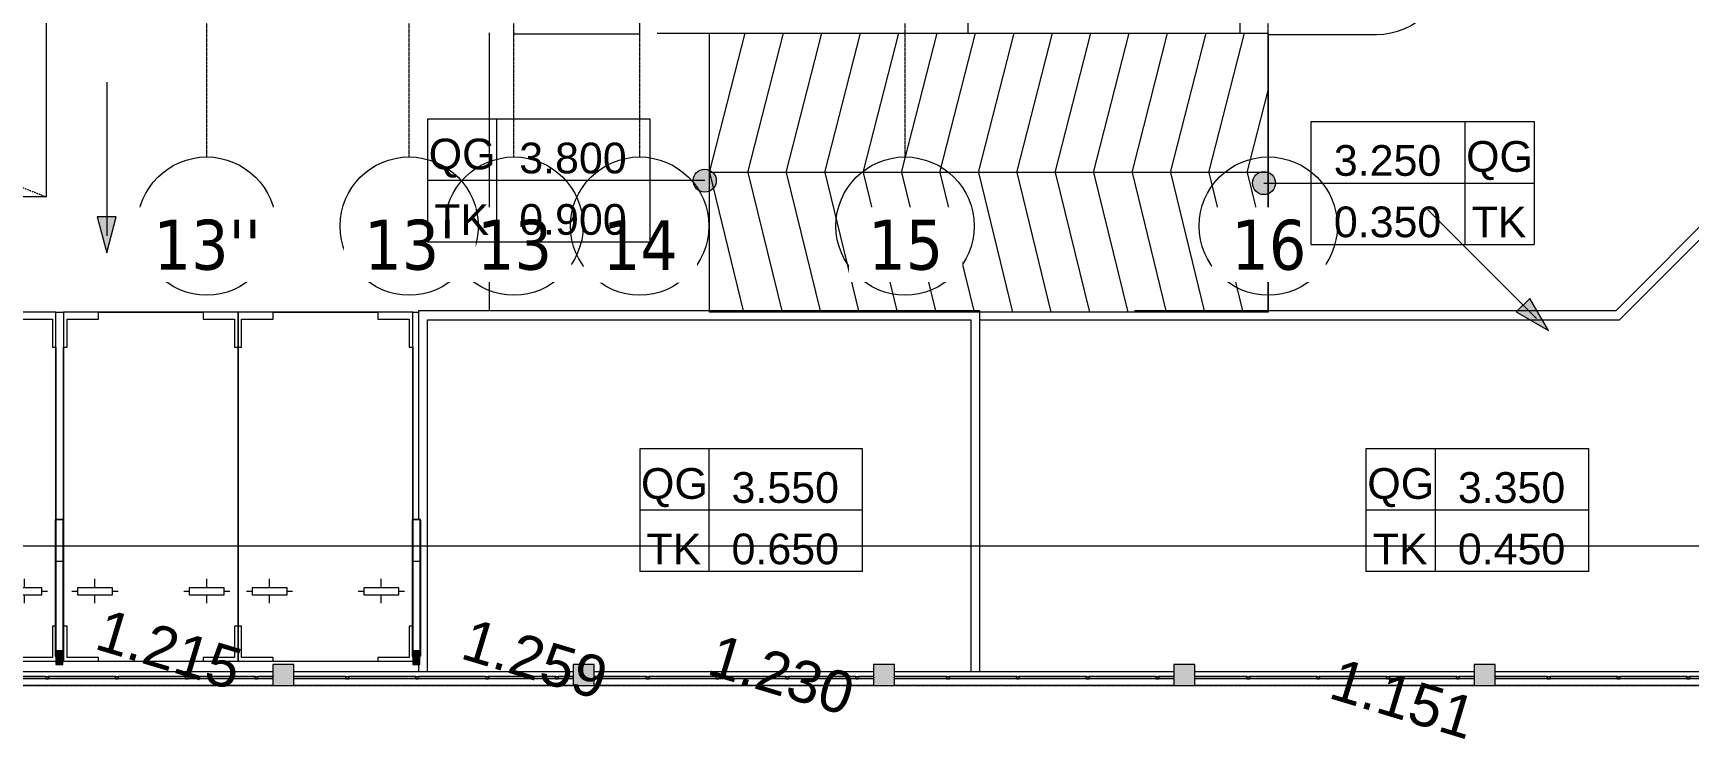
# Model space of a CAD drawing. Header units: millimetres. Extents: x -24439 to 198341, y -52871 to 149926.
# Drawn here: x 109568 to 133276, y 7121 to 17235 of the extents above; entities that cross this region are included whole.
import ezdxf

# ---------------------------------------------------------------- set-up
doc = ezdxf.new("R2010")
doc.units = ezdxf.units.MM
for name, pattern in [('Dash', [6, 3, -3]), ('Double dash', [41.999998, 12, -6, 6, -6, 6, -6]), ('Grid Line', [22.225, 12.7, -3.175, 3.175, -3.175]), ('NET VAN', [1.06, 0.53, -0.53])]:
    doc.linetypes.add(name, pattern=pattern)
for name, color, linetype, lineweight in [('0-1', 7, 'Continuous', 5), ('A-ANNO-NOTE', 131, 'Continuous', 9), ('A-DETL-GENF-2', 9, 'NET VAN', 9), ('A-DETL-THIN', 151, 'Continuous', 9), ('A-FLOR', 192, 'Continuous', 9), ('A-FLOR-1', 9, 'Continuous', 9), ('A-FLOR-HRAL', 11, 'Continuous', 9), ('A-WALL', 113, 'Continuous', 9), ('A-WALL-3', 113, 'Continuous', 18), ('C-PRKG', 70, 'Continuous', 9), ('C-PRKG-HDLN', 70, 'Dash', 9), ('C-PROP-LINE', 91, 'Double dash', 18), ('G-IMPT-1', 9, 'Continuous', 9), ('G-IMPT-6', 7, 'Continuous', 9), ('S-COLS', 52, 'Continuous', 9), ('S-COLS-1', 254, 'Continuous', 5), ('S-COLS-3', 9, 'Continuous', 9), ('S-COLS-4', 52, 'Continuous', 18), ('S-GRID-1', 1, 'Grid Line', 9), ('S-GRID-IDEN', 1, 'Continuous', 9)]:
    doc.layers.add(name, color=color, linetype=linetype, lineweight=lineweight)
doc.styles.add('Arial_1', font='arial_0.ttf', dxfattribs={"height": 600})
doc.styles.add('Arial_6', font='arial_0.ttf', dxfattribs={"height": 2})
doc.styles.add('Arial_7', font='arial_0.ttf', dxfattribs={"height": 440})
doc.styles.add('Tahoma_B', font='tahomabd_0.ttf', dxfattribs={"height": 715})

# ---------------------------------------------------------------- blocks, each defined once
blk = doc.blocks.new('NCV_TKTC_KET CAU_rvt-1-TKCS_MB ĐỊNH VỊ CAO ĐỘ THIẾT KẾ')
at = {"layer": 'A-FLOR-1'}
for p, q in [((118503, 17235), (122753, 17235)), ((122753, 17235), (122953, 17235)), ((126853, 17235), (127253, 17235))]:
    blk.add_line(p, q, dxfattribs=at)
blk = doc.blocks.new('BAI XE PCCC - BAI XE PCCC-1477864-TKCS_MB ĐỊNH VỊ CAO ĐỘ THIẾT KẾ')
at = {"layer": 'C-PRKG'}
for p, q in [((0, -6000), (0, 0)), ((0, 0), (15000, 0)), ((15000, 0), (15000, -6000)), ((15000, -6000), (0, -6000))]:
    blk.add_line(p, q, dxfattribs=at)
at = {"layer": 'C-PRKG-HDLN'}
for p, q in [((15000, -6000), (0, 0)), ((0, -6000), (15000, 0))]:
    blk.add_line(p, q, dxfattribs=at)
blk = doc.blocks.new('NBS_CLDPhysicalSecuritySystems_MtlMeshPnlFncngSym_CLDModsecSecurusS3_InfillPanel - NBS_CLDPhysicalSecuritySystems_MtlMeshPnlFncngSym_CLDModsecSecurusS2_InfillPanel-2369496-TKCS_MB ĐỊNH VỊ CAO ĐỘ THIẾT KẾ')
at = {"layer": 'A-FLOR-HRAL'}
for p, q in [((0, 6), (4000, 6)), ((214, 11), (254, 11)), ((214, 6), (214, 11)), ((254, 11), (254, 6)), ((1214, 11), (1254, 11)), ((1214, 6), (1214, 11)), ((1254, 11), (1254, 6)), ((2214, 11), (2254, 11)), ((2214, 6), (2214, 11)), ((2254, 11), (2254, 6)), ((3214, 11), (3254, 11)), ((3214, 6), (3214, 11)), ((3254, 11), (3254, 6)), ((4000, -6), (0, -6)), ((0, -27), (218, -27)), ((214, -23), (214, -6)), ((250, -27), (218, -27)), ((250, -27), (1218, -27)), ((254, -6), (254, -23)), ((1214, -23), (1214, -6)), ((1250, -27), (1218, -27)), ((1250, -27), (2218, -27)), ((1254, -6), (1254, -23)), ((2214, -23), (2214, -6)), ((2250, -27), (2218, -27)), ((2250, -27), (3218, -27)), ((2254, -6), (2254, -23)), ((3214, -23), (3214, -6)), ((3250, -27), (3218, -27)), ((3250, -27), (4000, -27)), ((3254, -6), (3254, -23))]:
    blk.add_line(p, q, dxfattribs=at)
for centre, start, end in [((218, -23), 180, 270), ((250, -23), 270, 0), ((1218, -23), 180, 270), ((1250, -23), 270, 0), ((2218, -23), 180, 270), ((2250, -23), 270, 0), ((3218, -23), 180, 270), ((3250, -23), 270, 0)]:
    blk.add_arc(centre, 4, start, end, dxfattribs=at)
blk = doc.blocks.new('TRỤ ĐỂ XE ĐẦU HỒI - TRỤ ĐỂ XE ĐẦU HỒI-2550560-TKCS_MB ĐỊNH VỊ CAO ĐỘ THIẾT KẾ')
at = {"layer": 'S-COLS-3'}
blk.add_hatch(color=256, dxfattribs=at).paths.add_polyline_path([(-50, 100), (-50, -100), (50, -100), (50, 100)])
at = {"layer": 'S-COLS'}
for p, q in [((-60, -1350), (-60, -20)), ((-50, -20), (-60, -20)), ((-50, -1350), (-50, -20)), ((50, -100), (-50, -100)), ((50, -1350), (50, -20)), ((60, -20), (50, -20)), ((60, -1350), (60, -20)), ((-60, -1966), (-60, -1350)), ((-50, -1350), (-60, -1350)), ((-50, -1966), (-50, -1350)), ((-50, -1375), (50, -1375)), ((50, -1966), (50, -1350)), ((60, -1350), (50, -1350)), ((60, -1966), (60, -1350)), ((-50, -1966), (-60, -1966)), ((-60, -1966), (-60, -1975)), ((-60, -1975), (60, -1975)), ((-50, -1974), (-50, -1966)), ((-50, -1974), (50, -1974)), ((60, -1966), (50, -1966)), ((50, -1974), (50, -1966)), ((60, -1975), (60, -1966))]:
    blk.add_line(p, q, dxfattribs=at)
at = {"layer": 'S-COLS-4'}
for p, q in [((-50, 100), (-50, -20)), ((50, 100), (-50, 100)), ((50, -20), (50, 100))]:
    blk.add_line(p, q, dxfattribs=at)
blk = doc.blocks.new('xe oto1 - xe oto-V300-TKCS_MB ĐỊNH VỊ CAO ĐỘ THIẾT KẾ')
at = {"layer": 'C-PRKG'}
for p, q in [((-2000, 5000), (-2500, 5000)), ((0, 5000), (-2500, 5000)), ((-2000, 4950), (-2000, 5000)), ((0, 5000), (-500, 5000)), ((-500, 5000), (-500, 4950)), ((0, 4500), (0, 5000)), ((0, 0), (0, 5000)), ((-2450, 4500), (-2450, 4950)), ((-2450, 4950), (-2000, 4950)), ((-500, 4950), (-50, 4950)), ((-50, 4950), (-50, 4500)), ((-2490, 4500), (-2450, 4500)), ((-50, 4500), (0, 4500)), ((0, 500), (0, 4500)), ((0, 4500), (0, 500)), ((-1800, 4050), (-2300, 4050)), ((-2300, 4050), (-2300, 3950)), ((-2050, 4170), (-2050, 4050)), ((-2050, 4170), (-2050, 4050)), ((-1800, 3950), (-1800, 4050)), ((-200, 4050), (-700, 4050)), ((-700, 4050), (-700, 3950)), ((-450, 4170), (-450, 4050)), ((-450, 4170), (-450, 4050)), ((-200, 3950), (-200, 4050)), ((-2300, 4000), (-2380, 4000)), ((-2300, 4000), (-2380, 4000)), ((-2300, 3950), (-1800, 3950)), ((-2050, 3950), (-2050, 3820)), ((-2050, 3950), (-2050, 3820)), ((-1720, 4000), (-1800, 4000)), ((-1720, 4000), (-1800, 4000)), ((-700, 4000), (-780, 4000)), ((-700, 4000), (-780, 4000)), ((-700, 3950), (-200, 3950)), ((-450, 3950), (-450, 3820)), ((-450, 3950), (-450, 3820)), ((-120, 4000), (-200, 4000)), ((-120, 4000), (-200, 4000)), ((-2500, 2973), (-2500, 0)), ((-2500, 500), (-2500, 2973)), ((-2500, 2973), (-2500, 500)), ((-2450, 500), (-2500, 500)), ((-2500, 500), (-2500, 0)), ((-2450, 100), (-2450, 500)), ((0, 500), (-50, 500)), ((-50, 500), (-50, 100)), ((0, 0), (0, 500)), ((-2500, 0), (-2000, 0)), ((-2500, 0), (0, 0)), ((-2000, 100), (-2450, 100)), ((-2000, 0), (-2000, 100)), ((-500, 100), (-500, 0)), ((-50, 100), (-500, 100)), ((-500, 0), (0, 0))]:
    blk.add_line(p, q, dxfattribs=at)
blk = doc.blocks.new('xe oto1 - xe oto-V299-TKCS_MB ĐỊNH VỊ CAO ĐỘ THIẾT KẾ')
at = {"layer": 'C-PRKG'}
for p, q in [((-2000, 5000), (-2500, 5000)), ((-2500, 5000), (-2500, 4500)), ((-2500, 5000), (-2500, 0)), ((0, 5000), (-2500, 5000)), ((-2000, 4950), (-2000, 5000)), ((0, 5000), (-500, 5000)), ((-500, 5000), (-500, 4950)), ((0, 4500), (0, 5000)), ((0, 0), (0, 5000)), ((-2450, 4500), (-2450, 4950)), ((-2450, 4950), (-2000, 4950)), ((-500, 4950), (-50, 4950)), ((-50, 4950), (-50, 4500)), ((-2500, 4500), (-2450, 4500)), ((-2500, 500), (-2500, 4500)), ((-2500, 4500), (-2500, 500)), ((-50, 4500), (0, 4500)), ((0, 500), (0, 4500)), ((0, 4500), (0, 500)), ((-1800, 4050), (-2300, 4050)), ((-2300, 4050), (-2300, 3950)), ((-2050, 4170), (-2050, 4050)), ((-2050, 4170), (-2050, 4050)), ((-1800, 3950), (-1800, 4050)), ((-200, 4050), (-700, 4050)), ((-700, 4050), (-700, 3950)), ((-450, 4170), (-450, 4050)), ((-450, 4170), (-450, 4050)), ((-200, 3950), (-200, 4050)), ((-2300, 4000), (-2380, 4000)), ((-2300, 4000), (-2380, 4000)), ((-2300, 3950), (-1800, 3950)), ((-2050, 3950), (-2050, 3820)), ((-2050, 3950), (-2050, 3820)), ((-1720, 4000), (-1800, 4000)), ((-1720, 4000), (-1800, 4000)), ((-700, 4000), (-780, 4000)), ((-700, 4000), (-780, 4000)), ((-700, 3950), (-200, 3950)), ((-450, 3950), (-450, 3820)), ((-450, 3950), (-450, 3820)), ((-120, 4000), (-200, 4000)), ((-120, 4000), (-200, 4000)), ((-2450, 500), (-2500, 500)), ((-2500, 500), (-2500, 0)), ((-2450, 100), (-2450, 500)), ((0, 500), (-50, 500)), ((-50, 500), (-50, 100)), ((0, 0), (0, 500)), ((-2500, 0), (-2000, 0)), ((-2500, 0), (0, 0)), ((-2000, 100), (-2450, 100)), ((-2000, 0), (-2000, 100)), ((-500, 100), (-500, 0)), ((-50, 100), (-500, 100)), ((-500, 0), (0, 0))]:
    blk.add_line(p, q, dxfattribs=at)
blk = doc.blocks.new('Family - ___-1476882-TKCS_MB ĐỊNH VỊ CAO ĐỘ THIẾT KẾ')
at = {"layer": 'C-PROP-LINE'}
blk.add_line((26104, 7888), (134801, 7888), dxfattribs=at)
blk = doc.blocks.new('NCV_TKCS_251209_TONG THE HIEN TRANG SAN DUONG - NCV_TKCS_HIEN TRANG_251209a_dwg-1612995-TKCS_MB ĐỊNH VỊ CAO ĐỘ THIẾT KẾ')
at = {"layer": 'G-IMPT-1', "flags": 128}
blk.add_lwpolyline([(563620038, 1144994014), (563599986, 1145060590), (563591265, 1145065274), (563500590, 1145037963), (563495906, 1145029242), (563515959, 1144962666)], close=True, dxfattribs=at)
at = {"layer": 'G-IMPT-6', "char_height": 600, "width": 2511.85, "attachment_point": 1, "line_spacing_factor": 0.941778, "style": 'Arial_1'}
for s, insert in [('1.151', (563614244, 1144990599)), ('1.230', (563605623, 1144988360)), ('1.259', (563602178, 1144987558)), ('1.215', (563597122, 1144986178))]:
    blk.add_mtext(s, dxfattribs=dict(at, insert=insert))
blk = doc.blocks.new('NCV_TKCS_251209_TONG THE HIEN TRANG SAN DUONG - NCV_TKCS_251209_TONG THE HIEN TRANG SAN DUONG-1605292-TKCS_MB ĐỊNH VỊ CAO ĐỘ THIẾT KẾ')
at = {"rotation": 343.2379237072182}
blk.add_blockref('NCV_TKCS_251209_TONG THE HIEN TRANG SAN DUONG - NCV_TKCS_HIEN TRANG_251209a_dwg-1612995-TKCS_MB ĐỊNH VỊ CAO ĐỘ THIẾT KẾ', (-869777548, -933796959), dxfattribs=at)
blk = doc.blocks.new('Grid - M_Grid Head - Circle-353313-TKCS_MB ĐỊNH VỊ CAO ĐỘ THIẾT KẾ')
at = {"layer": 'S-GRID-IDEN'}
blk.add_circle((0, 0), 4.5, dxfattribs=at)
blk = doc.blocks.new('MUI TEN_0_1 - Moc lat gach-1550040-TKCS_MB ĐỊNH VỊ CAO ĐỘ THIẾT KẾ')
at = {"layer": 'A-ANNO-NOTE'}
blk.add_hatch(color=256, dxfattribs=at).paths.add_polyline_path([(7.87, -1.45), (10.21, -2.07), (7.87, -2.7)])
for p, q in [((-0.9, -2.07), (9.1, -2.07)), ((7.87, -1.45), (7.87, -2.7)), ((10.21, -2.07), (7.87, -1.45)), ((7.87, -2.7), (10.21, -2.07))]:
    blk.add_line(p, q, dxfattribs=at)
blk = doc.blocks.new('GHI CHU CAO DO THIET KE - GHI CHÚ CAO ĐỘ THIẾT KẾ-1549760-TKCS_MB ĐỊNH VỊ CAO ĐỘ THIẾT KẾ')
at = {"layer": 'A-ANNO-NOTE'}
for p, q in [((14.5, 0), (0, 0)), ((0, -8), (0, 0)), ((4.5, -8), (4.5, 0)), ((14.5, 0), (14.5, -8)), ((14.5, -4), (0, -4)), ((14.5, -8), (0, -8))]:
    blk.add_line(p, q, dxfattribs=at)
at = {"layer": 'A-ANNO-NOTE', "char_height": 2, "attachment_point": 5, "rotation": 180, "line_spacing_factor": 0.936439, "style": 'Arial_6'}
for s, insert, width in [('\\pt0.5,1,1.5,2,2.5,3,3.5,4,4.5,5,5.5,6,6.5,7,7.5,8,8.5,9,9.5,10,10.5,11,11.5,12,12.5,13,13.5,14,14.5,15,15.5,16;TK', (2.28, -1.46), 4.5), ('\\pt0.5,1,1.5,2,2.5,3,3.5,4,4.5,5,5.5,6,6.5,7,7.5,8,8.5,9,9.5,10,10.5,11,11.5,12,12.5,13,13.5,14,14.5,15,15.5,16;QG', (2.25, -5.46), 4.63)]:
    blk.add_mtext(s, dxfattribs=dict(at, insert=insert, width=width))
blk = doc.blocks.new('GHI CHU CAO DO THIET KE - GHI CHÚ CAO ĐỘ THIẾT KẾ-1513209-TKCS_MB ĐỊNH VỊ CAO ĐỘ THIẾT KẾ')
at = {"layer": 'A-ANNO-NOTE'}
for p, q in [((0, 8), (0, 0)), ((14.5, 8), (0, 8)), ((4.5, 8), (4.5, 0)), ((14.5, 0), (14.5, 8)), ((14.5, 4), (0, 4)), ((14.5, 0), (0, 0))]:
    blk.add_line(p, q, dxfattribs=at)
at = {"layer": 'A-ANNO-NOTE', "char_height": 2, "attachment_point": 5, "line_spacing_factor": 0.936439, "style": 'Arial_6'}
for s, insert, width in [('\\pt0.5,1,1.5,2,2.5,3,3.5,4,4.5,5,5.5,6,6.5,7,7.5,8,8.5,9,9.5,10,10.5,11,11.5,12,12.5,13,13.5,14,14.5,15,15.5,16;QG', (2.26, 5.46), 4.63), ('\\pt0.5,1,1.5,2,2.5,3,3.5,4,4.5,5,5.5,6,6.5,7,7.5,8,8.5,9,9.5,10,10.5,11,11.5,12,12.5,13,13.5,14,14.5,15,15.5,16;TK', (2.23, 1.46), 4.5)]:
    blk.add_mtext(s, dxfattribs=dict(at, insert=insert, width=width))

msp = doc.modelspace()

# ---------------------------------------------------------------- hatches: boundary and pattern name
at = {"layer": 'A-ANNO-NOTE'}
h = msp.add_hatch(color=256, dxfattribs=at)
edge = h.paths.add_edge_path()
edge.add_arc((119184.8, 15121.3), 165, 0, 360)
h = msp.add_hatch(color=256, dxfattribs=at)
edge = h.paths.add_edge_path()
edge.add_arc((127192, 15086.2), 165, 0, 360)
at = {"layer": 'S-COLS-1'}
for points in [[(113084.2, 7888.2), (113301.6, 7888.2), (113301.6, 8188.2), (113001.6, 8188.2), (113001.6, 7888.2)], [(117301.6, 7888.2), (117601.6, 7888.2), (117601.6, 8188.2), (117301.6, 8188.2)], [(121601.6, 7888.2), (121901.6, 7888.2), (121901.6, 8188.2), (121601.6, 8188.2)], [(125901.6, 7888.2), (126201.6, 7888.2), (126201.6, 8188.2), (125901.6, 8188.2)], [(130201.6, 7888.2), (130501.6, 7888.2), (130501.6, 8188.2), (130201.6, 8188.2)]]:
    msp.add_hatch(color=256, dxfattribs=at).paths.add_polyline_path(points)

# ---------------------------------------------------------------- linework, layer by layer
at = {"layer": 'A-ANNO-NOTE'}
for p, q in [((119184.8, 15121.3), (118402.9, 15121.3)), ((127192, 15086.2), (127869.2, 15086.2))]:
    msp.add_line(p, q, dxfattribs=at)
for centre in [(119184.8, 15121.3), (127192, 15086.2)]:
    msp.add_circle(centre, 165, dxfattribs=at)
at = {"layer": 'A-DETL-THIN'}
for p, q in [((119252.6, 17232.3), (127252.6, 17232.3)), ((119252.6, 13236.9), (119252.6, 17232.3)), ((119252.6, 15236.9), (119762.6, 17232.3)), ((119802.6, 15236.9), (120312.6, 17232.3)), ((120352.6, 15236.9), (120862.6, 17232.3)), ((120902.6, 15236.9), (121412.6, 17232.3)), ((121452.6, 15236.9), (121962.6, 17232.3)), ((122002.6, 15236.9), (122512.6, 17232.3)), ((122552.6, 15236.9), (123062.6, 17232.3)), ((123102.6, 15236.9), (123612.6, 17232.3)), ((123652.6, 15236.9), (124162.6, 17232.3)), ((124202.6, 15236.9), (124712.6, 17232.3)), ((124752.6, 15236.9), (125262.6, 17232.3)), ((125302.6, 15236.9), (125812.6, 17232.3)), ((125852.6, 15236.9), (126362.6, 17232.3)), ((126402.6, 15236.9), (126912.6, 17232.3)), ((127252.6, 17232.3), (127252.6, 13236.9)), ((126952.6, 15236.9), (127252.6, 16410.6)), ((127252.6, 15236.9), (119252.6, 15236.9)), ((119252.6, 15236.9), (119741.3, 13236.9)), ((119802.6, 15236.9), (120291.3, 13236.9)), ((120352.6, 15236.9), (120841.3, 13236.9)), ((120902.6, 15236.9), (121391.3, 13236.9)), ((121452.6, 15236.9), (121941.3, 13236.9)), ((122002.6, 15236.9), (122491.3, 13236.9)), ((122552.6, 15236.9), (123041.3, 13236.9)), ((123102.6, 15236.9), (123591.3, 13236.9)), ((123652.6, 15236.9), (124141.3, 13236.9)), ((124202.6, 15236.9), (124691.3, 13236.9)), ((124752.6, 15236.9), (125241.3, 13236.9)), ((125302.6, 15236.9), (125791.3, 13236.9)), ((125852.6, 15236.9), (126341.3, 13236.9)), ((126402.6, 15236.9), (126891.3, 13236.9)), ((126952.6, 15236.9), (127252.6, 14009.4)), ((127252.6, 13236.9), (119252.6, 13236.9))]:
    msp.add_line(p, q, dxfattribs=at)
at = {"layer": 'A-FLOR'}
for p, q in [((118252.6, 17226.9), (118252.6, 17636.9)), ((116102.6, 13256.9), (116102.6, 17236.9)), ((116452.6, 17236.9), (116452.6, 17226.9)), ((116452.6, 17226.9), (118252.6, 17226.9)), ((119252.6, 13256.9), (119252.6, 17235.3)), ((127252.5, 17235.3), (127252.5, 17216.9)), ((127252.5, 17216.9), (128801.6, 17216.9)), ((127252.6, 13256.9), (127252.6, 17216.9)), ((133781.5, 14810.7), (132227.7, 13256.9)), ((132281.5, 13126.9), (133911.5, 14756.9)), ((109893.3, 13236.9), (110003.5, 13236.9)), ((110503.5, 13236.9), (112003.5, 13236.9)), ((113003.5, 13236.9), (114503.5, 13236.9)), ((115003.5, 13236.9), (115083.5, 13236.9)), ((123123.5, 13256.9), (115083.5, 13256.9)), ((115083.5, 13256.9), (115083.5, 10263.7)), ((115213.5, 8088.2), (115213.5, 13126.9)), ((115213.5, 13126.9), (122993.5, 13126.9)), ((122993.5, 13126.9), (122993.5, 8088.2)), ((123123.5, 8088.2), (123123.5, 13256.9)), ((125332.6, 13236.9), (123123.5, 13236.9)), ((123123.5, 13126.9), (132281.5, 13126.9)), ((132227.7, 13256.9), (125337, 13256.9)), ((115083.5, 8188.2), (115083.5, 8088.2))]:
    msp.add_line(p, q, dxfattribs=at)
msp.add_arc((128801.6, 18236.9), 1020, 270, 360, dxfattribs=at)
at = {"layer": 'A-WALL'}
for p, q in [((109001.6, 8088.2), (113001.6, 8088.2)), ((113301.6, 8088.2), (117301.6, 8088.2)), ((117601.6, 8088.2), (121601.6, 8088.2)), ((121901.6, 8088.2), (125901.6, 8088.2)), ((126201.6, 8088.2), (130201.6, 8088.2)), ((130501.6, 8088.2), (134501.6, 8088.2)), ((113001.6, 7888.2), (109001.6, 7888.2)), ((117301.6, 7888.2), (113301.6, 7888.2)), ((121601.6, 7888.2), (117601.6, 7888.2)), ((125901.6, 7888.2), (121901.6, 7888.2)), ((130201.6, 7888.2), (126201.6, 7888.2)), ((134501.6, 7888.2), (130501.6, 7888.2))]:
    msp.add_line(p, q, dxfattribs=at)
at = {"layer": 'A-WALL-3'}
for p, q in [((122952.6, 17435.3), (122952.6, 17235.3)), ((126852.6, 17235.3), (126852.6, 17435.3)), ((122952.6, 17235.3), (126852.6, 17235.3))]:
    msp.add_line(p, q, dxfattribs=at)
at = {"layer": 'S-COLS-4'}
for p, q in [((113301.6, 8188.2), (113001.6, 8188.2)), ((113001.6, 8188.2), (113001.6, 7888.2)), ((113301.6, 7888.2), (113301.6, 8188.2)), ((117601.6, 8188.2), (117301.6, 8188.2)), ((117301.6, 8188.2), (117301.6, 7888.2)), ((117601.6, 7888.2), (117601.6, 8188.2)), ((121901.6, 8188.2), (121601.6, 8188.2)), ((121601.6, 8188.2), (121601.6, 7888.2)), ((121901.6, 7888.2), (121901.6, 8188.2)), ((126201.6, 8188.2), (125901.6, 8188.2)), ((125901.6, 8188.2), (125901.6, 7888.2)), ((126201.6, 7888.2), (126201.6, 8188.2)), ((130501.6, 8188.2), (130201.6, 8188.2)), ((130201.6, 8188.2), (130201.6, 7888.2)), ((130501.6, 7888.2), (130501.6, 8188.2)), ((113001.6, 7888.2), (113301.6, 7888.2)), ((117301.6, 7888.2), (117601.6, 7888.2)), ((121601.6, 7888.2), (121901.6, 7888.2)), ((125901.6, 7888.2), (126201.6, 7888.2)), ((130201.6, 7888.2), (130501.6, 7888.2))]:
    msp.add_line(p, q, dxfattribs=at)
at = {"layer": 'S-GRID-1'}
for p, q in [((112052.6, 15460.6), (112052.6, 20960.6)), ((114952.6, 15460.6), (114952.6, 20960.6)), ((116452.6, 15460.6), (116452.6, 20960.6)), ((118252.6, 15460.6), (118252.6, 20960.6)), ((122052.6, 15460.6), (122052.6, 20960.6)), ((127252.6, 15460.6), (127252.6, 20960.6))]:
    msp.add_line(p, q, dxfattribs=at)

# ---------------------------------------------------------------- block references
at = {"layer": '0-1'}
msp.add_blockref('NCV_TKTC_KET CAU_rvt-1-TKCS_MB ĐỊNH VỊ CAO ĐỘ THIẾT KẾ', (0, 0), dxfattribs=at)
at = {"layer": 'A-ANNO-NOTE', "xscale": 220, "yscale": 220, "zscale": 220}
for p, rotation in [((111077.1, 16332.2), 270.0000000000005), ((130000.5, 14883.6), 315)]:
    msp.add_blockref('MUI TEN_0_1 - Moc lat gach-1550040-TKCS_MB ĐỊNH VỊ CAO ĐỘ THIẾT KẾ', p, dxfattribs=dict(at, rotation=rotation))
for p in [(118252.6, 9519.9), (128652.6, 9519.9)]:
    msp.add_blockref('GHI CHU CAO DO THIET KE - GHI CHÚ CAO ĐỘ THIẾT KẾ-1513209-TKCS_MB ĐỊNH VỊ CAO ĐỘ THIẾT KẾ', p, dxfattribs=at)
at = {"layer": 'A-DETL-GENF-2'}
msp.add_blockref('NCV_TKCS_251209_TONG THE HIEN TRANG SAN DUONG - NCV_TKCS_251209_TONG THE HIEN TRANG SAN DUONG-1605292-TKCS_MB ĐỊNH VỊ CAO ĐỘ THIẾT KẾ', (26103.5, 9888.2), dxfattribs=at)
at = {"layer": 'A-FLOR-HRAL', "rotation": 180}
for p in [(113001.6, 7988.2), (117301.6, 7988.2), (121601.6, 7988.2), (125901.6, 7988.2), (130201.6, 7988.2), (134501.6, 7988.2)]:
    msp.add_blockref('NBS_CLDPhysicalSecuritySystems_MtlMeshPnlFncngSym_CLDModsecSecurusS3_InfillPanel - NBS_CLDPhysicalSecuritySystems_MtlMeshPnlFncngSym_CLDModsecSecurusS2_InfillPanel-2369496-TKCS_MB ĐỊNH VỊ CAO ĐỘ THIẾT KẾ', p, dxfattribs=at)
at = {"layer": 'C-PRKG', "rotation": 180}
for name, p in [('BAI XE PCCC - BAI XE PCCC-1477864-TKCS_MB ĐỊNH VỊ CAO ĐỘ THIẾT KẾ', (109752.6, 14888.2)), ('xe oto1 - xe oto-V300-TKCS_MB ĐỊNH VỊ CAO ĐỘ THIẾT KẾ', (107393.3, 13236.9)), ('xe oto1 - xe oto-V299-TKCS_MB ĐỊNH VỊ CAO ĐỘ THIẾT KẾ', (110003.5, 13236.9)), ('xe oto1 - xe oto-V300-TKCS_MB ĐỊNH VỊ CAO ĐỘ THIẾT KẾ', (112503.5, 13236.9))]:
    msp.add_blockref(name, p, dxfattribs=at)
at = {"layer": 'C-PROP-LINE'}
msp.add_blockref('Family - ___-1476882-TKCS_MB ĐỊNH VỊ CAO ĐỘ THIẾT KẾ', (0, 0), dxfattribs=at)
at = {"layer": 'S-COLS', "rotation": 180}
for p in [(109943.3, 8288.2), (115053.5, 8288.2)]:
    msp.add_blockref('TRỤ ĐỂ XE ĐẦU HỒI - TRỤ ĐỂ XE ĐẦU HỒI-2550560-TKCS_MB ĐỊNH VỊ CAO ĐỘ THIẾT KẾ', p, dxfattribs=at)
at = {"layer": 'S-GRID-IDEN', "xscale": 219.9999999999998, "yscale": 219.9999999999998, "zscale": 219.9999999999998}
for p in [(112052.6, 14470.6), (116452.6, 14470.6), (122052.6, 14470.6), (127252.6, 14470.6)]:
    msp.add_blockref('Grid - M_Grid Head - Circle-353313-TKCS_MB ĐỊNH VỊ CAO ĐỘ THIẾT KẾ', p, dxfattribs=at)

# ---------------------------------------------------------------- texts
at = {"layer": 'A-ANNO-NOTE', "char_height": 440, "width": 1586.2, "attachment_point": 5, "line_spacing_factor": 0.936439, "style": 'Arial_7'}
for s, insert in [('\\pt2794,5588,8382,11176,13970,16764,19558,22352,25146,27940,30734,33528,36322,39116,41910,44704,47498,50292,53086,55880,58674,61468,64262,67056,69850,72644,75438,78232,81026,83820,86614,89408;3.800', (117297.5, 15442.2)), ('\\pt2794,5588,8382,11176,13970,16764,19558,22352,25146,27940,30734,33528,36322,39116,41910,44704,47498,50292,53086,55880,58674,61468,64262,67056,69850,72644,75438,78232,81026,83820,86614,89408;3.250', (128961.3, 15407.1)), ('\\pt2794,5588,8382,11176,13970,16764,19558,22352,25146,27940,30734,33528,36322,39116,41910,44704,47498,50292,53086,55880,58674,61468,64262,67056,69850,72644,75438,78232,81026,83820,86614,89408;0.350', (128961.3, 14527.1)), ('\\pt2794,5588,8382,11176,13970,16764,19558,22352,25146,27940,30734,33528,36322,39116,41910,44704,47498,50292,53086,55880,58674,61468,64262,67056,69850,72644,75438,78232,81026,83820,86614,89408;3.550', (120337.2, 10720.7)), ('\\pt2794,5588,8382,11176,13970,16764,19558,22352,25146,27940,30734,33528,36322,39116,41910,44704,47498,50292,53086,55880,58674,61468,64262,67056,69850,72644,75438,78232,81026,83820,86614,89408;3.350', (130737.2, 10720.7)), ('\\pt2794,5588,8382,11176,13970,16764,19558,22352,25146,27940,30734,33528,36322,39116,41910,44704,47498,50292,53086,55880,58674,61468,64262,67056,69850,72644,75438,78232,81026,83820,86614,89408;0.650', (120337.2, 9840.7)), ('\\pt2794,5588,8382,11176,13970,16764,19558,22352,25146,27940,30734,33528,36322,39116,41910,44704,47498,50292,53086,55880,58674,61468,64262,67056,69850,72644,75438,78232,81026,83820,86614,89408;0.450', (130737.2, 9840.7))]:
    msp.add_mtext(s, dxfattribs=dict(at, insert=insert))

# ---------------------------------------------------------------- next in the draw order: texts
at = {"layer": 'S-GRID-IDEN', "char_height": 715, "attachment_point": 5, "line_spacing_factor": 0.996129, "style": 'Tahoma_B', "bg_fill": 3, "box_fill_scale": 1.25, "bg_fill_color": 256, "bg_fill_true_color": 13158600, "bg_fill_transparency": 0}
for s, insert, width in [("\\pt2793.99835,5587.9967,8382.0022,11176.00055,13969.9989,16763.99725,19558.00275,22352.0011,25145.99945,27939.9978,30734.0033,33528.00165,36322,39115.99835,41909.9967,44704.0022,47498.00055,50291.9989,53085.99725,55880.00275,58674.0011,61467.99945,64261.9978,67056.0033,69850.00165,72644,75437.99835,78231.9967,81026.0022,83820.00055,86613.9989,89407.99725;13''", (112061.9, 14196), 1790.8), ('\\pt2793.99835,5587.9967,8382.0022,11176.00055,13969.9989,16763.99725,19558.00275,22352.0011,25145.99945,27939.9978,30734.0033,33528.00165,36322,39115.99835,41909.9967,44704.0022,47498.00055,50291.9989,53085.99725,55880.00275,58674.0011,61467.99945,64261.9978,67056.0033,69850.00165,72644,75437.99835,78231.9967,81026.0022,83820.00055,86613.9989,89407.99725;13', (116461.8, 14196), 1267.2), ('\\pt2793.99835,5587.9967,8382.0022,11176.00055,13969.9989,16763.99725,19558.00275,22352.0011,25145.99945,27939.9978,30734.0033,33528.00165,36322,39115.99835,41909.9967,44704.0022,47498.00055,50291.9989,53085.99725,55880.00275,58674.0011,61467.99945,64261.9978,67056.0033,69850.00165,72644,75437.99835,78231.9967,81026.0022,83820.00055,86613.9989,89407.99725;15', (122061.8, 14196), 1267.2), ('\\pt2793.99835,5587.9967,8382.0022,11176.00055,13969.9989,16763.99725,19558.00275,22352.0011,25145.99945,27939.9978,30734.0033,33528.00165,36322,39115.99835,41909.9967,44704.0022,47498.00055,50291.9989,53085.99725,55880.00275,58674.0011,61467.99945,64261.9978,67056.0033,69850.00165,72644,75437.99835,78231.9967,81026.0022,83820.00055,86613.9989,89407.99725;16', (127261.8, 14196), 1267.2)]:
    msp.add_mtext(s, dxfattribs=dict(at, insert=insert, width=width))

# ---------------------------------------------------------------- next in the draw order: block references
at = {"layer": 'A-ANNO-NOTE', "xscale": 220, "yscale": 220, "zscale": 220, "rotation": 180}
msp.add_blockref('GHI CHU CAO DO THIET KE - GHI CHÚ CAO ĐỘ THIẾT KẾ-1549760-TKCS_MB ĐỊNH VỊ CAO ĐỘ THIẾT KẾ', (131059.2, 14206.2), dxfattribs=at)
at = {"layer": 'S-GRID-IDEN', "xscale": 219.9999999999998, "yscale": 219.9999999999998, "zscale": 219.9999999999998}
for p in [(114952.6, 14470.6), (118252.6, 14470.6)]:
    msp.add_blockref('Grid - M_Grid Head - Circle-353313-TKCS_MB ĐỊNH VỊ CAO ĐỘ THIẾT KẾ', p, dxfattribs=at)

# ---------------------------------------------------------------- next in the draw order: texts
at = {"layer": 'S-GRID-IDEN', "char_height": 715, "attachment_point": 5, "line_spacing_factor": 0.996129, "style": 'Tahoma_B', "bg_fill": 3, "box_fill_scale": 1.25, "bg_fill_color": 256, "bg_fill_true_color": 13158600, "bg_fill_transparency": 0}
for s, insert, width in [("\\pt2793.99835,5587.9967,8382.0022,11176.00055,13969.9989,16763.99725,19558.00275,22352.0011,25145.99945,27939.9978,30734.0033,33528.00165,36322,39115.99835,41909.9967,44704.0022,47498.00055,50291.9989,53085.99725,55880.00275,58674.0011,61467.99945,64261.9978,67056.0033,69850.00165,72644,75437.99835,78231.9967,81026.0022,83820.00055,86613.9989,89407.99725;13'", (114961.8, 14196), 1529), ('\\pt2793.99835,5587.9967,8382.0022,11176.00055,13969.9989,16763.99725,19558.00275,22352.0011,25145.99945,27939.9978,30734.0033,33528.00165,36322,39115.99835,41909.9967,44704.0022,47498.00055,50291.9989,53085.99725,55880.00275,58674.0011,61467.99945,64261.9978,67056.0033,69850.00165,72644,75437.99835,78231.9967,81026.0022,83820.00055,86613.9989,89407.99725;14', (118261.8, 14196), 1267.2)]:
    msp.add_mtext(s, dxfattribs=dict(at, insert=insert, width=width))

# ---------------------------------------------------------------- next in the draw order: block references
at = {"layer": 'A-ANNO-NOTE', "xscale": 220, "yscale": 220, "zscale": 220}
msp.add_blockref('GHI CHU CAO DO THIET KE - GHI CHÚ CAO ĐỘ THIẾT KẾ-1513209-TKCS_MB ĐỊNH VỊ CAO ĐỘ THIẾT KẾ', (115212.9, 14241.3), dxfattribs=at)

# ---------------------------------------------------------------- next in the draw order: texts
at = {"layer": 'A-ANNO-NOTE', "insert": (117297.5, 14562.2), "char_height": 440, "width": 1586.2, "attachment_point": 5, "line_spacing_factor": 0.936439, "style": 'Arial_7'}
msp.add_mtext('\\pt2794,5588,8382,11176,13970,16764,19558,22352,25146,27940,30734,33528,36322,39116,41910,44704,47498,50292,53086,55880,58674,61468,64262,67056,69850,72644,75438,78232,81026,83820,86614,89408;0.900', dxfattribs=at)

doc.saveas('drawing.dxf')
